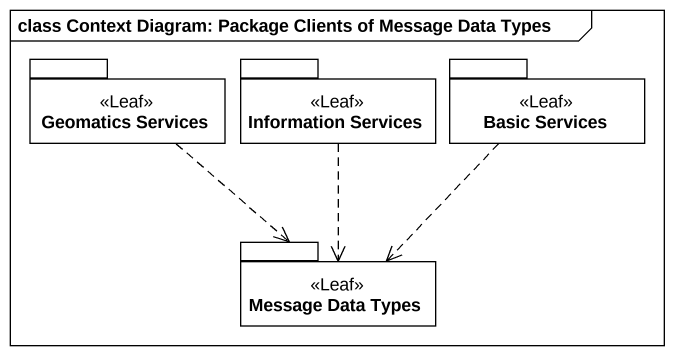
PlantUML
@startuml
mainframe class Context Diagram: Package Clients of Message Data Types
package "Geomatics Services" as Geomatics_Services <<Leaf>> {
}
package "Information Services" as Information_Services <<Leaf>> {
}
package "Basic Services" as Basic_Services <<Leaf>> {
}
package "Message Data Types" as Message_Data_Types <<Leaf>> {
}
Geomatics_Services ..> Message_Data_Types
Information_Services ..> Message_Data_Types
Basic_Services ..> Message_Data_Types
@enduml
